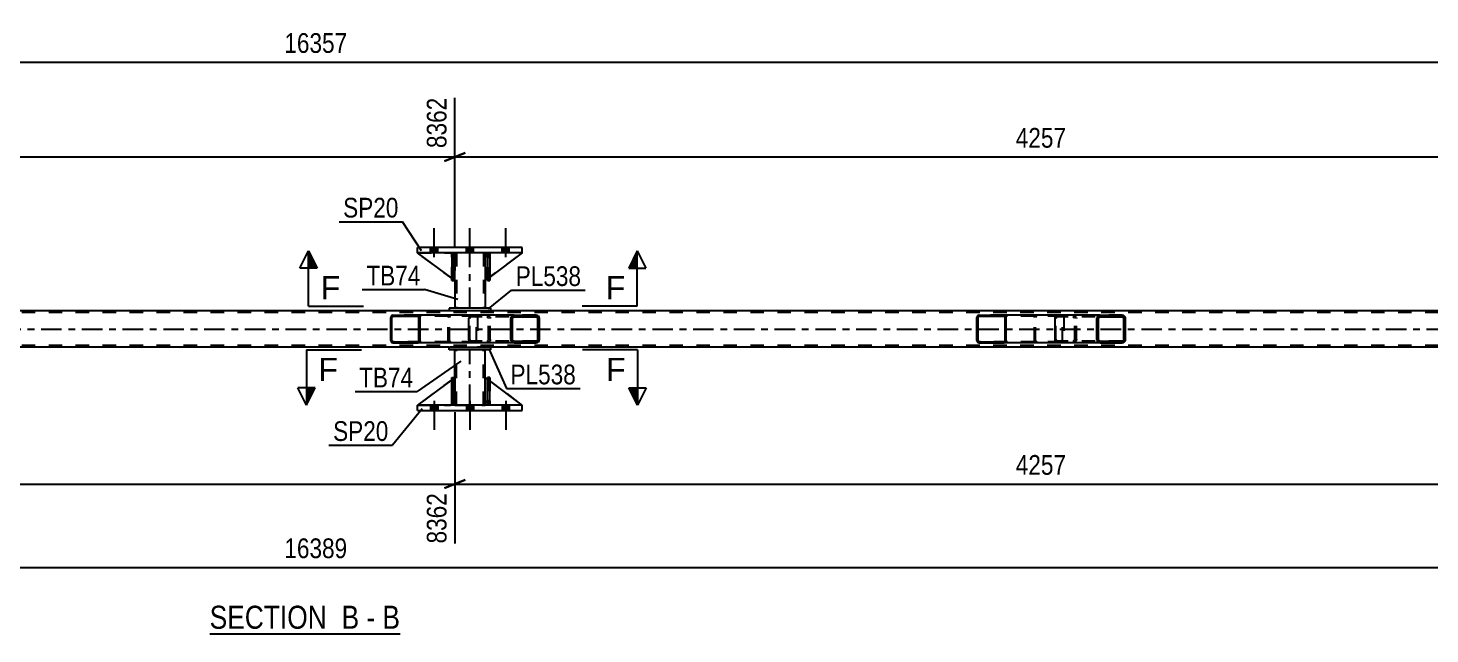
# Model space of a CAD drawing. Header units: millimetres. Extents: x -91 to 750, y -418 to 176.
# Drawn here: x 286.8 to 490.4, y -264.5 to -176.5 of the extents above; entities that cross this region are included whole.
import ezdxf

# ---------------------------------------------------------------- set-up
doc = ezdxf.new("R2010")
doc.units = ezdxf.units.MM
doc.linetypes.add('DXK_LINE_DOT2', pattern=[3.9198, 1.9599, -1.9599])
doc.linetypes.add('DXK_LINE_DOT3', pattern=[5.9187, 2.979, -0.9799, 0.9799, -0.9799])
doc.styles.add('Arial', font='ARIAL.TTF', dxfattribs={"height": 0.2})
doc.styles.add('Arial Narrow', font='ARIALN.TTF', dxfattribs={"height": 0.2})

# ---------------------------------------------------------------- blocks, each defined once
blk = doc.blocks.new('Unknown-814185736-12 - 5375')
at = {"color": 6, "linetype": 'Continuous'}
blk.add_line((313.19, -264.46), (340.84, -264.46), dxfattribs=at)
at = {"color": 0, "linetype": 'Continuous'}
for points in [[(331.3, -263.71), (331.3, -260.21), (313.19, -260.21), (313.19, -263.71)], [(334.91, -263.71), (334.91, -260.21), (332.35, -260.21), (332.35, -263.71)], [(337.23, -263.71), (337.23, -260.21), (335.96, -260.21), (335.96, -263.71)], [(340.84, -263.71), (340.84, -260.21), (338.28, -260.21), (338.28, -263.71)]]:
    blk.add_wipeout(points, dxfattribs=at)
at = {"color": 7, "linetype": 'Continuous', "style": 'Arial Narrow'}
for s, p in [('SECTION ', (313.19, -263.71)), ('B', (332.35, -263.71)), ('B', (338.28, -263.71)), ('-', (335.96, -263.71))]:
    blk.add_text(s, height=3.34, dxfattribs=at).set_placement(p)
blk = doc.blocks.new('Part-814185736-5410 - 5375')
at = {"color": 7, "linetype": 'DXK_LINE_DOT2'}
for p, q in [((348.79, -227.25), (343.39, -231.25)), ((348.79, -230.65), (348.79, -227.25)), ((348.79, -227.25), (348.79, -230.65)), ((343.39, -231.25), (348.19, -231.25)), ((348.19, -231.25), (348.79, -230.65)), ((348.79, -230.65), (348.19, -231.25)), ((348.79, -230.65), (348.79, -230.65))]:
    blk.add_line(p, q, dxfattribs=at)
blk = doc.blocks.new('Part-814185736-5475 - 5375')
at = {"color": 7, "linetype": 'DXK_LINE_DOT2'}
for p, q in [((348.34, -227.25), (348.66, -227.25)), ((348.34, -230.65), (348.34, -227.25)), ((348.34, -227.25), (348.34, -231.25)), ((348.66, -227.25), (348.66, -230.77)), ((348.66, -231.25), (348.66, -227.34)), ((348.66, -230.65), (348.34, -230.65)), ((348.34, -231.25), (348.34, -230.65)), ((348.66, -231.25), (348.34, -231.25)), ((348.66, -230.77), (348.66, -231.25)), ((348.66, -231.25), (348.66, -231.25))]:
    blk.add_line(p, q, dxfattribs=at)
blk = doc.blocks.new('Part-814185736-5412 - 5375')
at = {"linetype": 'Continuous'}
h = blk.add_hatch(dxfattribs=at)
h.set_pattern_fill('', scale=0.7, style=0, pattern_type=0)
h.set_pattern_definition([(45, (446.1944, -218.4998), (-1.57154, 1.57154), [])])
h.paths.add_polyline_path([(446.23, -218.68), (446.19, -218.5), (446.09, -218.34), (445.92, -218.24), (445.73, -218.2), (442.55, -218.2), (442.35, -218.24), (442.19, -218.34), (442.08, -218.5), (442.04, -218.68), (442.04, -221.72), (442.08, -221.91), (442.19, -222.06), (442.35, -222.17), (442.55, -222.2), (445.73, -222.2), (445.92, -222.17), (446.09, -222.06), (446.19, -221.91), (446.23, -221.72)])
h.paths.add_polyline_path([(445.96, -221.82), (445.91, -221.89), (445.83, -221.95), (445.73, -221.96), (442.55, -221.96), (442.45, -221.95), (442.37, -221.89), (442.31, -221.82), (442.29, -221.72), (442.29, -218.68), (442.31, -218.59), (442.37, -218.51), (442.45, -218.46), (442.55, -218.44), (445.73, -218.44), (445.83, -218.46), (445.91, -218.51), (445.96, -218.59), (445.98, -218.68), (445.98, -221.72)])
at = {"color": 2, "linetype": 'Continuous'}
for p, q in [((435.97, -218.68), (436, -218.5)), ((435.97, -221.72), (435.97, -218.68)), ((436, -218.5), (436.05, -218.34)), ((436.05, -218.34), (436.14, -218.24)), ((436.14, -218.24), (436.25, -218.2)), ((442.55, -218.2), (436.25, -218.2)), ((442.08, -218.5), (442.04, -218.68)), ((442.04, -221.72), (442.04, -218.68)), ((442.29, -218.68), (442.31, -218.59)), ((442.29, -221.72), (442.29, -218.68)), ((442.31, -218.59), (442.37, -218.51)), ((442.55, -218.2), (442.35, -218.24)), ((442.37, -218.51), (442.45, -218.46)), ((442.45, -218.46), (442.55, -218.44)), ((442.55, -218.2), (445.73, -218.2)), ((442.55, -218.44), (445.73, -218.44)), ((445.92, -218.24), (445.73, -218.2)), ((445.73, -218.44), (445.83, -218.46)), ((445.83, -218.46), (445.91, -218.51)), ((445.91, -218.51), (445.96, -218.59)), ((445.96, -218.59), (445.98, -218.68)), ((445.98, -221.72), (445.98, -218.68)), ((446.23, -218.68), (446.19, -218.5)), ((446.23, -221.72), (446.23, -218.68)), ((436, -221.91), (435.97, -221.72)), ((436.05, -222.06), (436, -221.91)), ((442.04, -221.72), (442.08, -221.91)), ((442.31, -221.82), (442.29, -221.72)), ((442.37, -221.89), (442.31, -221.82)), ((442.45, -221.95), (442.37, -221.89)), ((445.91, -221.89), (445.83, -221.95)), ((445.96, -221.82), (445.91, -221.89)), ((445.98, -221.72), (445.96, -221.82)), ((446.19, -221.91), (446.23, -221.72)), ((436.14, -222.17), (436.05, -222.06)), ((436.25, -222.2), (436.14, -222.17)), ((442.55, -222.2), (436.25, -222.2)), ((442.35, -222.17), (442.55, -222.2)), ((442.55, -221.96), (442.45, -221.95)), ((442.55, -221.96), (445.73, -221.96)), ((442.55, -222.2), (445.73, -222.2)), ((445.83, -221.95), (445.73, -221.96)), ((445.73, -222.2), (445.92, -222.17))]:
    blk.add_line(p, q, dxfattribs=at)
at = {"color": 7, "linetype": 'DXK_LINE_DOT2'}
for p, q in [((436.12, -218.59), (436.11, -218.68)), ((436.11, -221.72), (436.11, -218.68)), ((436.15, -218.51), (436.12, -218.59)), ((436.19, -218.46), (436.15, -218.51)), ((436.25, -218.44), (436.19, -218.46)), ((445.73, -218.44), (436.25, -218.44)), ((437.24, -218.44), (437.24, -218.2)), ((438.58, -218.2), (438.77, -218.24)), ((438.68, -218.46), (438.58, -218.44)), ((438.76, -218.51), (438.68, -218.46)), ((438.81, -218.59), (438.76, -218.51)), ((438.83, -218.68), (438.81, -218.59)), ((438.83, -221.72), (438.83, -218.68)), ((439.04, -218.5), (439.08, -218.68)), ((439.08, -221.72), (439.08, -218.68)), ((445.73, -218.2), (442.55, -218.2)), ((436.11, -221.72), (436.12, -221.82)), ((436.12, -221.82), (436.15, -221.89)), ((436.15, -221.89), (436.19, -221.95)), ((438.68, -221.95), (438.76, -221.89)), ((438.76, -221.89), (438.81, -221.82)), ((438.81, -221.82), (438.83, -221.72)), ((439.08, -221.72), (439.04, -221.91)), ((436.19, -221.95), (436.25, -221.96)), ((445.73, -221.96), (436.25, -221.96)), ((437.24, -222.2), (437.24, -221.96)), ((438.58, -221.96), (438.68, -221.95)), ((438.77, -222.17), (438.58, -222.2)), ((445.73, -222.2), (442.55, -222.2))]:
    blk.add_line(p, q, dxfattribs=at)
for centre, start, end in [((438.59, -218.7), 23.8494, 68.8059), ((438.59, -221.71), 291.1941, 336.1506)]:
    blk.add_arc(centre, 0.492, start, end, dxfattribs=at)
at = {"color": 2, "linetype": 'Continuous'}
for centre, start, end in [((442.53, -218.7), 111.1941, 156.1506), ((445.74, -218.7), 23.8494, 68.8059), ((442.53, -221.71), 203.8494, 248.8059), ((445.74, -221.71), 291.1941, 336.1506)]:
    blk.add_arc(centre, 0.492, start, end, dxfattribs=at)
blk = doc.blocks.new('Part-814185736-5413 - 5375')
at = {"linetype": 'Continuous'}
h = blk.add_hatch(dxfattribs=at)
h.set_pattern_fill('', scale=0.7, style=0, pattern_type=0)
h.set_pattern_definition([(45, (428.8624, -218.401), (-1.57154, 1.57154), [])])
h.paths.add_polyline_path([(428.89, -218.52), (428.86, -218.4), (428.79, -218.3), (428.68, -218.23), (428.55, -218.2), (424.97, -218.2), (424.84, -218.23), (424.73, -218.3), (424.66, -218.4), (424.63, -218.52), (424.63, -221.88), (424.66, -222.01), (424.73, -222.11), (424.84, -222.18), (424.97, -222.2), (428.55, -222.2), (428.68, -222.18), (428.79, -222.11), (428.86, -222.01), (428.89, -221.88)])
h.paths.add_polyline_path([(428.71, -221.94), (428.67, -222), (428.61, -222.03), (428.55, -222.04), (424.97, -222.04), (424.91, -222.03), (424.85, -222), (424.81, -221.94), (424.8, -221.88), (424.8, -218.52), (424.81, -218.46), (424.85, -218.41), (424.91, -218.38), (424.97, -218.36), (428.55, -218.36), (428.61, -218.38), (428.67, -218.41), (428.71, -218.46), (428.72, -218.52), (428.72, -221.88)])
at = {"color": 2, "linetype": 'Continuous'}
for p, q in [((424.66, -218.4), (424.63, -218.52)), ((424.63, -221.88), (424.63, -218.52)), ((424.8, -218.52), (424.81, -218.46)), ((424.8, -221.88), (424.8, -218.52)), ((424.81, -218.46), (424.85, -218.41)), ((424.97, -218.2), (424.84, -218.23)), ((424.85, -218.41), (424.91, -218.38)), ((424.91, -218.38), (424.97, -218.36)), ((424.97, -218.2), (428.55, -218.2)), ((424.97, -218.36), (428.55, -218.36)), ((436.25, -218.2), (428.55, -218.2)), ((428.68, -218.23), (428.55, -218.2)), ((428.55, -218.36), (428.61, -218.38)), ((428.61, -218.38), (428.67, -218.41)), ((428.67, -218.41), (428.71, -218.46)), ((428.71, -218.46), (428.72, -218.52)), ((428.72, -221.88), (428.72, -218.52)), ((428.89, -218.52), (428.86, -218.4)), ((428.89, -221.88), (428.89, -218.52)), ((424.63, -221.88), (424.66, -222.01)), ((424.81, -221.94), (424.8, -221.88)), ((428.72, -221.88), (428.71, -221.94)), ((428.86, -222.01), (428.89, -221.88)), ((424.85, -222), (424.81, -221.94)), ((424.84, -222.18), (424.97, -222.2)), ((424.91, -222.03), (424.85, -222)), ((424.97, -222.04), (424.91, -222.03)), ((424.97, -222.04), (428.55, -222.04)), ((424.97, -222.2), (428.55, -222.2)), ((428.61, -222.03), (428.55, -222.04)), ((428.55, -222.2), (428.68, -222.18)), ((436.25, -222.2), (428.55, -222.2)), ((428.67, -222), (428.61, -222.03)), ((428.71, -221.94), (428.67, -222))]:
    blk.add_line(p, q, dxfattribs=at)
at = {"color": 7, "linetype": 'DXK_LINE_DOT2'}
for p, q in [((428.55, -218.2), (424.97, -218.2)), ((436.9, -218.36), (424.97, -218.36)), ((432.98, -218.52), (433.01, -218.4)), ((432.98, -221.88), (432.98, -218.52)), ((433.16, -218.46), (433.15, -218.52)), ((433.15, -221.88), (433.15, -218.52)), ((433.2, -218.41), (433.16, -218.46)), ((433.19, -218.23), (433.32, -218.2)), ((433.2, -218.41), (433.22, -218.4)), ((433.22, -218.4), (433.26, -218.38)), ((433.26, -218.38), (433.32, -218.36)), ((436.9, -218.2), (436.25, -218.2)), ((436.9, -218.2), (437.03, -218.23)), ((436.96, -218.38), (436.9, -218.36)), ((437.02, -218.41), (436.96, -218.38)), ((437.05, -218.46), (437.02, -218.41)), ((437.07, -218.52), (437.05, -218.46)), ((437.07, -221.88), (437.07, -218.52)), ((437.21, -218.4), (437.24, -218.52)), ((437.24, -218.52), (437.24, -221.88)), ((433.01, -222.01), (432.98, -221.88)), ((433.15, -221.88), (433.16, -221.94)), ((437.05, -221.94), (437.07, -221.88)), ((437.24, -221.88), (437.21, -222.01)), ((436.9, -222.04), (424.97, -222.04)), ((428.55, -222.2), (424.97, -222.2)), ((433.16, -221.94), (433.2, -222)), ((433.32, -222.2), (433.19, -222.18)), ((433.2, -222), (433.22, -222.01)), ((433.22, -222.01), (433.26, -222.03)), ((433.26, -222.03), (433.32, -222.04)), ((436.9, -222.2), (436.25, -222.2)), ((436.9, -222.04), (436.96, -222.03)), ((437.03, -222.18), (436.9, -222.2)), ((436.96, -222.03), (437.02, -222)), ((437.02, -222), (437.05, -221.94))]:
    blk.add_line(p, q, dxfattribs=at)
at = {"color": 2, "linetype": 'Continuous'}
for centre, start, end in [((424.96, -218.54), 110.7583, 155.68), ((428.56, -218.54), 24.32, 69.2417), ((424.96, -221.87), 204.32, 249.2417), ((428.56, -221.87), 290.7583, 335.68)]:
    blk.add_arc(centre, 0.331, start, end, dxfattribs=at)
at = {"color": 7, "linetype": 'DXK_LINE_DOT2'}
for centre, start, end in [((433.31, -218.54), 110.7583, 155.68), ((436.91, -218.54), 24.32, 69.2417), ((433.31, -221.87), 204.32, 249.2417), ((436.91, -221.87), 290.7583, 335.68)]:
    blk.add_arc(centre, 0.331, start, end, dxfattribs=at)
blk = doc.blocks.new('Part-814185736-5414 - 5375')
at = {"linetype": 'Continuous'}
h = blk.add_hatch(dxfattribs=at)
h.set_pattern_fill('', scale=0.7, style=0, pattern_type=0)
h.set_pattern_definition([(45, (361.0602, -218.4998), (-1.57154, 1.57154), [])])
h.paths.add_polyline_path([(361.1, -218.68), (361.06, -218.5), (360.95, -218.34), (360.79, -218.24), (360.6, -218.2), (357.41, -218.2), (357.22, -218.24), (357.06, -218.34), (356.95, -218.5), (356.91, -218.68), (356.91, -221.72), (356.95, -221.91), (357.06, -222.06), (357.22, -222.17), (357.41, -222.2), (360.6, -222.2), (360.79, -222.17), (360.95, -222.06), (361.06, -221.91), (361.1, -221.72)])
h.paths.add_polyline_path([(360.83, -221.82), (360.77, -221.89), (360.69, -221.95), (360.6, -221.96), (357.41, -221.96), (357.32, -221.95), (357.23, -221.89), (357.18, -221.82), (357.16, -221.72), (357.16, -218.68), (357.18, -218.59), (357.23, -218.51), (357.32, -218.46), (357.41, -218.44), (360.6, -218.44), (360.69, -218.46), (360.77, -218.51), (360.83, -218.59), (360.85, -218.68), (360.85, -221.72)])
at = {"color": 2, "linetype": 'Continuous'}
for p, q in [((350.84, -218.68), (350.86, -218.5)), ((350.84, -221.72), (350.84, -218.68)), ((350.86, -218.5), (350.92, -218.34)), ((350.92, -218.34), (351.01, -218.24)), ((351.01, -218.24), (351.11, -218.2)), ((357.41, -218.2), (351.11, -218.2)), ((356.95, -218.5), (356.91, -218.68)), ((356.91, -221.72), (356.91, -218.68)), ((357.16, -218.68), (357.18, -218.59)), ((357.16, -221.72), (357.16, -218.68)), ((357.18, -218.59), (357.23, -218.51)), ((357.41, -218.2), (357.22, -218.24)), ((357.23, -218.51), (357.32, -218.46)), ((357.32, -218.46), (357.41, -218.44)), ((357.41, -218.2), (360.6, -218.2)), ((357.41, -218.44), (360.6, -218.44)), ((360.79, -218.24), (360.6, -218.2)), ((360.6, -218.44), (360.69, -218.46)), ((360.69, -218.46), (360.77, -218.51)), ((360.77, -218.51), (360.83, -218.59)), ((360.83, -218.59), (360.85, -218.68)), ((360.85, -221.72), (360.85, -218.68)), ((361.1, -218.68), (361.06, -218.5)), ((361.1, -221.72), (361.1, -218.68)), ((350.86, -221.91), (350.84, -221.72)), ((350.92, -222.06), (350.86, -221.91)), ((356.91, -221.72), (356.95, -221.91)), ((357.18, -221.82), (357.16, -221.72)), ((357.23, -221.89), (357.18, -221.82)), ((357.32, -221.95), (357.23, -221.89)), ((360.77, -221.89), (360.69, -221.95)), ((360.83, -221.82), (360.77, -221.89)), ((360.85, -221.72), (360.83, -221.82)), ((361.06, -221.91), (361.1, -221.72)), ((351.01, -222.17), (350.92, -222.06)), ((351.11, -222.2), (351.01, -222.17)), ((357.41, -222.2), (351.11, -222.2)), ((357.22, -222.17), (357.41, -222.2)), ((357.41, -221.96), (357.32, -221.95)), ((357.41, -221.96), (360.6, -221.96)), ((357.41, -222.2), (360.6, -222.2)), ((360.69, -221.95), (360.6, -221.96)), ((360.6, -222.2), (360.79, -222.17))]:
    blk.add_line(p, q, dxfattribs=at)
at = {"color": 7, "linetype": 'DXK_LINE_DOT2'}
for p, q in [((350.99, -218.59), (350.98, -218.68)), ((350.98, -221.72), (350.98, -218.68)), ((351.02, -218.51), (350.99, -218.59)), ((351.06, -218.46), (351.02, -218.51)), ((351.11, -218.44), (351.06, -218.46)), ((360.6, -218.44), (351.11, -218.44)), ((352.1, -218.44), (352.1, -218.2)), ((353.45, -218.2), (353.64, -218.24)), ((353.54, -218.46), (353.45, -218.44)), ((353.62, -218.51), (353.54, -218.46)), ((353.68, -218.59), (353.62, -218.51)), ((353.7, -218.68), (353.68, -218.59)), ((353.7, -221.72), (353.7, -218.68)), ((353.91, -218.5), (353.95, -218.68)), ((353.95, -221.72), (353.95, -218.68)), ((360.6, -218.2), (357.41, -218.2)), ((350.98, -221.72), (350.99, -221.82)), ((350.99, -221.82), (351.02, -221.89)), ((351.02, -221.89), (351.06, -221.95)), ((353.54, -221.95), (353.62, -221.89)), ((353.62, -221.89), (353.68, -221.82)), ((353.68, -221.82), (353.7, -221.72)), ((353.95, -221.72), (353.91, -221.91)), ((351.06, -221.95), (351.11, -221.96)), ((360.6, -221.96), (351.11, -221.96)), ((352.1, -222.2), (352.1, -221.96)), ((353.45, -221.96), (353.54, -221.95)), ((353.64, -222.17), (353.45, -222.2)), ((360.6, -222.2), (357.41, -222.2))]:
    blk.add_line(p, q, dxfattribs=at)
for centre, start, end in [((353.46, -218.7), 23.8494, 68.8059), ((353.46, -221.71), 291.1941, 336.1506)]:
    blk.add_arc(centre, 0.492, start, end, dxfattribs=at)
at = {"color": 2, "linetype": 'Continuous'}
for centre, start, end in [((357.4, -218.7), 111.1941, 156.1506), ((360.61, -218.7), 23.8494, 68.8059), ((357.4, -221.71), 203.8494, 248.8059), ((360.61, -221.71), 291.1941, 336.1506)]:
    blk.add_arc(centre, 0.492, start, end, dxfattribs=at)
blk = doc.blocks.new('Part-814185736-5417 - 5375')
at = {"color": 2, "linetype": 'Continuous'}
for p, q in [((348.34, -227.58), (343.39, -231.24)), ((348.79, -227.25), (348.66, -227.34)), ((348.79, -230.65), (348.79, -227.25)), ((348.34, -231.09), (348.19, -231.24)), ((348.79, -230.65), (348.66, -230.77)), ((348.79, -230.65), (348.79, -230.65))]:
    blk.add_line(p, q, dxfattribs=at)
at = {"color": 7, "linetype": 'DXK_LINE_DOT2'}
for p, q in [((348.66, -227.34), (348.34, -227.58)), ((348.79, -230.65), (348.79, -227.25)), ((343.39, -231.25), (343.39, -231.24)), ((343.39, -231.24), (343.39, -231.25)), ((348.19, -231.25), (343.39, -231.25)), ((348.79, -230.65), (348.19, -231.25)), ((348.19, -231.25), (348.19, -231.24)), ((348.66, -230.77), (348.34, -231.09))]:
    blk.add_line(p, q, dxfattribs=at)
blk = doc.blocks.new('Part-814185736-5418 - 5375')
at = {"color": 7, "linetype": 'DXK_LINE_DOT2'}
for p, q in [((353.19, -230.65), (353.19, -227.25)), ((353.19, -227.25), (358.59, -231.25)), ((353.79, -231.25), (353.19, -230.65)), ((358.59, -231.25), (353.79, -231.25))]:
    blk.add_line(p, q, dxfattribs=at)
blk = doc.blocks.new('Part-814185736-5419 - 5375')
at = {"color": 2, "linetype": 'Continuous'}
for p, q in [((353.19, -230.65), (353.19, -227.25)), ((353.54, -227.51), (353.19, -227.25)), ((358.58, -231.24), (353.86, -227.74)), ((353.54, -231), (353.19, -230.65))]:
    blk.add_line(p, q, dxfattribs=at)
at = {"color": 7, "linetype": 'DXK_LINE_DOT2'}
for p, q in [((353.86, -227.74), (353.54, -227.51)), ((353.79, -231.25), (353.54, -231)), ((358.59, -231.25), (353.79, -231.25)), ((358.58, -231.24), (358.59, -231.25)), ((358.59, -231.25), (358.58, -231.24))]:
    blk.add_line(p, q, dxfattribs=at)
blk = doc.blocks.new('Part-814185736-5488 - 5375')
at = {"color": 7, "linetype": 'DXK_LINE_DOT2'}
for p, q in [((348.34, -209.76), (348.34, -209.16)), ((348.34, -209.16), (348.34, -209.16)), ((348.34, -209.16), (348.34, -213.16)), ((348.66, -209.16), (348.34, -209.16)), ((348.66, -209.76), (348.66, -209.16)), ((348.66, -213.16), (348.66, -209.16)), ((348.34, -213.16), (348.34, -209.76)), ((348.34, -209.76), (348.66, -209.76)), ((348.66, -209.76), (348.66, -213.16)), ((348.34, -213.16), (348.66, -213.16))]:
    blk.add_line(p, q, dxfattribs=at)
blk = doc.blocks.new('Part-814185736-5424 - 5375')
at = {"color": 2, "linetype": 'Continuous'}
for p, q in [((343.39, -232.04), (343.39, -231.24)), ((358.59, -231.24), (343.39, -231.24)), ((343.39, -232.04), (358.59, -232.04)), ((358.59, -232.04), (358.59, -231.24))]:
    blk.add_line(p, q, dxfattribs=at)
at = {"color": 7, "linetype": 'DXK_LINE_DOT2'}
for p, q in [((343.39, -232.04), (343.39, -231.24)), ((358.59, -232.04), (358.59, -231.24))]:
    blk.add_line(p, q, dxfattribs=at)
blk = doc.blocks.new('Part-814185736-5429 - 5375')
at = {"color": 2, "linetype": 'Continuous'}
for p, q in [((343.39, -209.16), (343.39, -208.36)), ((358.59, -208.36), (343.39, -208.36)), ((358.59, -209.16), (343.39, -209.16)), ((358.59, -209.16), (358.59, -208.36))]:
    blk.add_line(p, q, dxfattribs=at)
at = {"color": 7, "linetype": 'DXK_LINE_DOT2'}
for p, q in [((343.39, -209.16), (343.39, -208.36)), ((358.59, -209.16), (358.59, -208.36))]:
    blk.add_line(p, q, dxfattribs=at)
blk = doc.blocks.new('Part-814185736-5436 - 5375')
at = {"color": 2, "linetype": 'Continuous'}
for p, q in [((348.66, -209.16), (348.34, -209.16)), ((348.34, -209.16), (348.34, -213.16)), ((348.66, -209.16), (348.66, -209.16)), ((348.66, -209.16), (348.66, -213.16)), ((348.66, -213.16), (348.34, -213.16))]:
    blk.add_line(p, q, dxfattribs=at)
at = {"color": 7, "linetype": 'DXK_LINE_DOT2'}
for p, q in [((348.34, -209.76), (348.34, -209.16)), ((348.66, -209.76), (348.66, -209.16)), ((348.66, -209.16), (348.66, -209.16)), ((348.66, -209.76), (348.34, -209.76)), ((348.34, -209.76), (348.34, -213.16)), ((348.66, -213.16), (348.66, -209.76))]:
    blk.add_line(p, q, dxfattribs=at)
blk = doc.blocks.new('Part-814185736-5441 - 5375')
at = {"color": 2, "linetype": 'Continuous'}
for p, q in [((348.79, -227.25), (348.79, -223.24)), ((353.19, -227.25), (353.19, -223.24)), ((348.79, -231.24), (348.79, -230.65)), ((353.19, -231.24), (353.19, -230.65))]:
    blk.add_line(p, q, dxfattribs=at)
at = {"color": 7, "linetype": 'DXK_LINE_DOT2'}
for p, q in [((353.19, -223.24), (348.79, -223.24)), ((349.03, -231.24), (349.03, -223.24)), ((352.95, -231.24), (352.95, -223.24)), ((348.79, -230.65), (348.79, -227.25)), ((353.19, -230.65), (353.19, -227.25)), ((348.79, -231.24), (353.19, -231.24))]:
    blk.add_line(p, q, dxfattribs=at)
at = {"color": 7, "linetype": 'DXK_LINE_DOT3'}
blk.add_line((350.99, -231.24), (350.99, -223.24), dxfattribs=at)
blk = doc.blocks.new('Part-814185736-5446 - 5375')
at = {"color": 2, "linetype": 'Continuous'}
for p, q in [((347.99, -222.84), (353.99, -222.84)), ((347.99, -223.24), (347.99, -222.84)), ((353.99, -223.24), (347.99, -223.24)), ((353.99, -222.84), (353.99, -223.24))]:
    blk.add_line(p, q, dxfattribs=at)
blk = doc.blocks.new('Part-814185736-5451 - 5375')
at = {"color": 2, "linetype": 'Continuous'}
for p, q in [((353.99, -217.16), (347.99, -217.16)), ((347.99, -217.16), (347.99, -217.56)), ((353.99, -217.56), (347.99, -217.56)), ((353.99, -217.16), (353.99, -217.56))]:
    blk.add_line(p, q, dxfattribs=at)
blk = doc.blocks.new('Part-814185736-5520 - 5375')
at = {"color": 2, "linetype": 'Continuous'}
for p, q in [((348.34, -212.83), (343.39, -209.16)), ((348.34, -209.32), (348.19, -209.16)), ((348.79, -209.76), (348.66, -209.64)), ((348.79, -209.76), (348.79, -209.76)), ((348.79, -213.16), (348.79, -209.76)), ((348.66, -213.07), (348.79, -213.16)), ((348.79, -213.16), (348.79, -213.16))]:
    blk.add_line(p, q, dxfattribs=at)
at = {"color": 7, "linetype": 'DXK_LINE_DOT2'}
for p, q in [((348.19, -209.16), (343.39, -209.16)), ((348.19, -209.16), (348.79, -209.76)), ((348.66, -209.64), (348.34, -209.32)), ((348.79, -209.76), (348.79, -213.16)), ((348.66, -213.07), (348.34, -212.83))]:
    blk.add_line(p, q, dxfattribs=at)
blk = doc.blocks.new('Part-814185736-5456 - 5375')
at = {"color": 2, "linetype": 'Continuous'}
for p, q in [((348.79, -209.16), (348.79, -209.76)), ((353.19, -209.16), (353.19, -209.76)), ((348.79, -213.16), (348.79, -217.16)), ((353.19, -213.16), (353.19, -217.16))]:
    blk.add_line(p, q, dxfattribs=at)
at = {"color": 7, "linetype": 'DXK_LINE_DOT2'}
for p, q in [((353.19, -209.16), (348.79, -209.16)), ((349.03, -209.16), (349.03, -217.16)), ((352.95, -209.16), (352.95, -217.16)), ((348.79, -209.76), (348.79, -213.16)), ((353.19, -209.76), (353.19, -213.16)), ((353.19, -217.16), (348.79, -217.16))]:
    blk.add_line(p, q, dxfattribs=at)
at = {"color": 7, "linetype": 'DXK_LINE_DOT3'}
blk.add_line((350.99, -217.16), (350.99, -209.16), dxfattribs=at)
blk = doc.blocks.new('Part-814185736-5521 - 5375')
at = {"color": 7, "linetype": 'DXK_LINE_DOT2'}
for p, q in [((353.79, -209.16), (353.19, -209.76)), ((353.19, -213.16), (358.59, -209.16)), ((358.59, -209.16), (353.79, -209.16)), ((353.19, -209.76), (353.19, -213.16))]:
    blk.add_line(p, q, dxfattribs=at)
blk = doc.blocks.new('Part-814185736-5485 - 5375')
at = {"color": 2, "linetype": 'Continuous'}
for p, q in [((348.34, -231.24), (348.34, -227.25)), ((348.34, -227.25), (348.66, -227.25)), ((348.66, -231.24), (348.66, -227.25)), ((348.34, -231.25), (348.34, -231.24)), ((348.34, -231.25), (348.34, -231.25)), ((348.66, -231.25), (348.34, -231.25)), ((348.66, -231.25), (348.66, -231.24))]:
    blk.add_line(p, q, dxfattribs=at)
at = {"color": 7, "linetype": 'DXK_LINE_DOT2'}
for p, q in [((348.34, -227.25), (348.34, -230.65)), ((348.66, -230.65), (348.66, -227.25)), ((348.34, -230.65), (348.34, -231.25)), ((348.34, -230.65), (348.66, -230.65)), ((348.34, -231.24), (348.34, -231.24)), ((348.66, -231.25), (348.66, -230.65)), ((348.66, -231.24), (348.66, -231.24)), ((348.66, -231.25), (348.66, -231.25))]:
    blk.add_line(p, q, dxfattribs=at)
blk = doc.blocks.new('Part-814185736-5518 - 5375')
at = {"color": 2, "linetype": 'Continuous'}
for p, q in [((353.86, -209.16), (353.54, -209.16)), ((353.54, -209.16), (353.54, -213.16)), ((353.86, -209.16), (353.86, -209.16)), ((353.86, -209.16), (353.86, -213.16)), ((353.86, -213.16), (353.54, -213.16))]:
    blk.add_line(p, q, dxfattribs=at)
at = {"color": 7, "linetype": 'DXK_LINE_DOT2'}
for p, q in [((353.54, -209.76), (353.54, -209.16)), ((353.86, -209.76), (353.86, -209.16)), ((353.86, -209.16), (353.86, -209.16)), ((353.86, -209.76), (353.54, -209.76)), ((353.54, -209.76), (353.54, -213.16)), ((353.86, -213.16), (353.86, -209.76))]:
    blk.add_line(p, q, dxfattribs=at)
blk = doc.blocks.new('Part-814185736-5519 - 5375')
at = {"color": 7, "linetype": 'DXK_LINE_DOT2'}
for p, q in [((348.79, -213.16), (343.39, -209.16)), ((343.39, -209.16), (348.19, -209.16)), ((348.19, -209.16), (348.79, -209.76)), ((348.79, -209.76), (348.19, -209.16)), ((348.79, -209.76), (348.79, -213.16)), ((348.79, -209.76), (348.79, -209.76)), ((348.79, -209.76), (348.79, -213.16))]:
    blk.add_line(p, q, dxfattribs=at)
blk = doc.blocks.new('Part-814185736-5551 - 5375')
at = {"color": 7, "linetype": 'DXK_LINE_DOT2'}
for p, q in [((617.11, -217.8), (40.12, -217.8)), ((353.99, -217.56), (347.99, -217.56)), ((617.11, -222.6), (40.12, -222.6)), ((353.99, -222.84), (347.99, -222.84))]:
    blk.add_line(p, q, dxfattribs=at)
at = {"color": 2, "linetype": 'Continuous'}
for p, q in [((347.99, -217.56), (183.72, -217.56)), ((518.26, -217.56), (353.99, -217.56)), ((347.99, -222.84), (183.72, -222.84)), ((518.26, -222.84), (353.99, -222.84))]:
    blk.add_line(p, q, dxfattribs=at)
at = {"color": 7, "linetype": 'DXK_LINE_DOT3'}
blk.add_line((40.12, -220.2), (617.11, -220.2), dxfattribs=at)
blk = doc.blocks.new('Part-814185736-5597 - 5375')
at = {"color": 2, "linetype": 'Continuous'}
for p, q in [((353.54, -209.41), (353.19, -209.76)), ((358.59, -209.16), (353.86, -212.66)), ((353.19, -209.76), (353.19, -213.16)), ((353.54, -212.9), (353.19, -213.16))]:
    blk.add_line(p, q, dxfattribs=at)
at = {"color": 7, "linetype": 'DXK_LINE_DOT2'}
for p, q in [((353.79, -209.16), (353.54, -209.41)), ((358.59, -209.16), (353.79, -209.16)), ((353.86, -212.66), (353.54, -212.9))]:
    blk.add_line(p, q, dxfattribs=at)
blk = doc.blocks.new('Part-814185736-5599 - 5375')
at = {"color": 7, "linetype": 'DXK_LINE_DOT2'}
for p, q in [((353.86, -227.25), (353.54, -227.25)), ((353.54, -230.65), (353.54, -227.25)), ((353.54, -227.25), (353.54, -231.25)), ((353.86, -227.25), (353.86, -230.65)), ((353.86, -231.25), (353.86, -227.25)), ((353.86, -230.65), (353.54, -230.65)), ((353.54, -231.25), (353.54, -230.65)), ((353.86, -231.25), (353.54, -231.25)), ((353.86, -230.65), (353.86, -231.25)), ((353.86, -231.25), (353.86, -231.25))]:
    blk.add_line(p, q, dxfattribs=at)
blk = doc.blocks.new('Part-814185736-5601 - 5375')
at = {"color": 2, "linetype": 'Continuous'}
for p, q in [((353.54, -231.24), (353.54, -227.25)), ((353.54, -227.25), (353.86, -227.25)), ((353.86, -231.24), (353.86, -227.25)), ((353.54, -231.25), (353.54, -231.24)), ((353.54, -231.25), (353.54, -231.25)), ((353.86, -231.25), (353.54, -231.25)), ((353.86, -231.25), (353.86, -231.24))]:
    blk.add_line(p, q, dxfattribs=at)
at = {"color": 7, "linetype": 'DXK_LINE_DOT2'}
for p, q in [((353.54, -227.25), (353.54, -230.65)), ((353.86, -230.65), (353.86, -227.25)), ((353.54, -230.65), (353.54, -231.25)), ((353.54, -230.65), (353.86, -230.65)), ((353.54, -231.24), (353.54, -231.24)), ((353.86, -231.25), (353.86, -230.65)), ((353.86, -231.24), (353.86, -231.24)), ((353.86, -231.25), (353.86, -231.25))]:
    blk.add_line(p, q, dxfattribs=at)
blk = doc.blocks.new('Bolt-814185736-5659 - 5375')
at = {"linetype": 'Continuous'}
for points in [[(345.27, -209.16), (346.31, -209.16), (346.31, -208.36), (345.27, -208.36)], [(345.27, -209.16), (346.31, -209.16), (346.31, -208.36), (345.27, -208.36)], [(345.27, -209.16), (346.31, -209.16), (346.31, -208.36), (345.27, -208.36)], [(350.47, -209.16), (351.51, -209.16), (351.51, -208.36), (350.47, -208.36)], [(350.47, -209.16), (351.51, -209.16), (351.51, -208.36), (350.47, -208.36)], [(355.67, -209.16), (356.71, -209.16), (356.71, -208.36), (355.67, -208.36)], [(355.67, -209.16), (356.71, -209.16), (356.71, -208.36), (355.67, -208.36)], [(355.67, -209.16), (356.71, -209.16), (356.71, -208.36), (355.67, -208.36)]]:
    blk.add_hatch(color=1, dxfattribs=at).paths.add_polyline_path(points)
at = {"color": 1, "linetype": 'Continuous'}
for p, q in [((345.79, -209.76), (345.79, -205.56)), ((345.79, -209.76), (345.79, -205.56)), ((345.79, -209.76), (345.79, -205.56)), ((350.99, -209.76), (350.99, -205.56)), ((350.99, -209.76), (350.99, -205.56)), ((356.19, -209.76), (356.19, -205.56)), ((356.19, -209.76), (356.19, -205.56)), ((356.19, -209.76), (356.19, -205.56)), ((345.27, -209.16), (345.27, -208.36)), ((345.27, -209.16), (345.27, -208.36)), ((345.27, -209.16), (345.27, -208.36)), ((346.31, -209.16), (346.31, -208.36)), ((346.31, -209.16), (346.31, -208.36)), ((346.31, -209.16), (346.31, -208.36)), ((350.47, -209.16), (350.47, -208.36)), ((350.47, -209.16), (350.47, -208.36)), ((351.51, -209.16), (351.51, -208.36)), ((351.51, -209.16), (351.51, -208.36)), ((355.67, -209.16), (355.67, -208.36)), ((355.67, -209.16), (355.67, -208.36)), ((355.67, -209.16), (355.67, -208.36)), ((356.71, -209.16), (356.71, -208.36)), ((356.71, -209.16), (356.71, -208.36)), ((356.71, -209.16), (356.71, -208.36))]:
    blk.add_line(p, q, dxfattribs=at)
blk = doc.blocks.new('Part-814185736-5616 - 5375')
at = {"color": 7, "linetype": 'DXK_LINE_DOT2'}
for p, q in [((353.54, -209.76), (353.54, -209.16)), ((353.54, -209.16), (353.54, -209.16)), ((353.54, -209.16), (353.54, -213.16)), ((353.86, -209.16), (353.54, -209.16)), ((353.86, -209.76), (353.86, -209.16)), ((353.86, -213.16), (353.86, -209.16)), ((353.54, -213.16), (353.54, -209.76)), ((353.54, -209.76), (353.86, -209.76)), ((353.86, -209.76), (353.86, -213.16)), ((353.54, -213.16), (353.86, -213.16))]:
    blk.add_line(p, q, dxfattribs=at)
blk = doc.blocks.new('Part-814185736-5641 - 5375')
at = {"linetype": 'Continuous'}
h = blk.add_hatch(dxfattribs=at)
h.set_pattern_fill('', scale=0.7, style=0, pattern_type=0)
h.set_pattern_definition([(45, (343.7282, -218.401), (-1.57154, 1.57154), [])])
h.paths.add_polyline_path([(343.75, -218.52), (343.73, -218.4), (343.65, -218.3), (343.54, -218.23), (343.41, -218.2), (339.84, -218.2), (339.71, -218.23), (339.6, -218.3), (339.52, -218.4), (339.5, -218.52), (339.5, -221.88), (339.52, -222.01), (339.6, -222.11), (339.71, -222.18), (339.84, -222.2), (343.41, -222.2), (343.54, -222.18), (343.65, -222.11), (343.73, -222.01), (343.75, -221.88)])
h.paths.add_polyline_path([(343.57, -221.94), (343.53, -222), (343.48, -222.03), (343.41, -222.04), (339.84, -222.04), (339.77, -222.03), (339.72, -222), (339.68, -221.94), (339.67, -221.88), (339.67, -218.52), (339.68, -218.46), (339.72, -218.41), (339.77, -218.38), (339.84, -218.36), (343.41, -218.36), (343.48, -218.38), (343.53, -218.41), (343.57, -218.46), (343.58, -218.52), (343.58, -221.88)])
at = {"color": 2, "linetype": 'Continuous'}
for p, q in [((339.52, -218.4), (339.5, -218.52)), ((339.5, -221.88), (339.5, -218.52)), ((339.67, -218.52), (339.68, -218.46)), ((339.67, -221.88), (339.67, -218.52)), ((339.68, -218.46), (339.72, -218.41)), ((339.84, -218.2), (339.71, -218.23)), ((339.72, -218.41), (339.77, -218.38)), ((339.77, -218.38), (339.84, -218.36)), ((339.84, -218.2), (343.41, -218.2)), ((339.84, -218.36), (343.41, -218.36)), ((351.11, -218.2), (343.41, -218.2)), ((343.54, -218.23), (343.41, -218.2)), ((343.41, -218.36), (343.48, -218.38)), ((343.48, -218.38), (343.53, -218.41)), ((343.53, -218.41), (343.57, -218.46)), ((343.57, -218.46), (343.58, -218.52)), ((343.58, -221.88), (343.58, -218.52)), ((343.75, -218.52), (343.73, -218.4)), ((343.75, -221.88), (343.75, -218.52)), ((339.5, -221.88), (339.52, -222.01)), ((339.68, -221.94), (339.67, -221.88)), ((343.58, -221.88), (343.57, -221.94)), ((343.73, -222.01), (343.75, -221.88)), ((339.72, -222), (339.68, -221.94)), ((339.71, -222.18), (339.84, -222.2)), ((339.77, -222.03), (339.72, -222)), ((339.84, -222.04), (339.77, -222.03)), ((339.84, -222.04), (343.41, -222.04)), ((339.84, -222.2), (343.41, -222.2)), ((343.48, -222.03), (343.41, -222.04)), ((343.41, -222.2), (343.54, -222.18)), ((351.11, -222.2), (343.41, -222.2)), ((343.53, -222), (343.48, -222.03)), ((343.57, -221.94), (343.53, -222))]:
    blk.add_line(p, q, dxfattribs=at)
at = {"color": 7, "linetype": 'DXK_LINE_DOT2'}
for p, q in [((343.41, -218.2), (339.84, -218.2)), ((351.76, -218.36), (339.84, -218.36)), ((347.85, -218.52), (347.87, -218.4)), ((347.85, -221.88), (347.85, -218.52)), ((348.03, -218.46), (348.02, -218.52)), ((348.02, -221.88), (348.02, -218.52)), ((348.07, -218.41), (348.03, -218.46)), ((348.06, -218.23), (348.19, -218.2)), ((348.07, -218.41), (348.08, -218.4)), ((348.08, -218.4), (348.12, -218.38)), ((348.12, -218.38), (348.19, -218.36)), ((351.76, -218.2), (351.11, -218.2)), ((351.76, -218.2), (351.89, -218.23)), ((351.83, -218.38), (351.76, -218.36)), ((351.88, -218.41), (351.83, -218.38)), ((351.92, -218.46), (351.88, -218.41)), ((351.93, -218.52), (351.92, -218.46)), ((351.93, -221.88), (351.93, -218.52)), ((352.08, -218.4), (352.1, -218.52)), ((352.1, -218.52), (352.1, -221.88)), ((347.87, -222.01), (347.85, -221.88)), ((348.02, -221.88), (348.03, -221.94)), ((351.92, -221.94), (351.93, -221.88)), ((352.1, -221.88), (352.08, -222.01)), ((351.76, -222.04), (339.84, -222.04)), ((343.41, -222.2), (339.84, -222.2)), ((348.03, -221.94), (348.07, -222)), ((348.19, -222.2), (348.06, -222.18)), ((348.07, -222), (348.08, -222.01)), ((348.08, -222.01), (348.12, -222.03)), ((348.12, -222.03), (348.19, -222.04)), ((351.76, -222.2), (351.11, -222.2)), ((351.76, -222.04), (351.83, -222.03)), ((351.89, -222.18), (351.76, -222.2)), ((351.83, -222.03), (351.88, -222)), ((351.88, -222), (351.92, -221.94))]:
    blk.add_line(p, q, dxfattribs=at)
at = {"color": 2, "linetype": 'Continuous'}
for centre, start, end in [((339.82, -218.54), 110.7583, 155.68), ((343.43, -218.54), 24.32, 69.2417), ((339.82, -221.87), 204.32, 249.2417), ((343.43, -221.87), 290.7583, 335.68)]:
    blk.add_arc(centre, 0.331, start, end, dxfattribs=at)
at = {"color": 7, "linetype": 'DXK_LINE_DOT2'}
for centre, start, end in [((348.17, -218.54), 110.7583, 155.68), ((351.78, -218.54), 24.32, 69.2417), ((348.17, -221.87), 204.32, 249.2417), ((351.78, -221.87), 290.7583, 335.68)]:
    blk.add_arc(centre, 0.331, start, end, dxfattribs=at)
blk = doc.blocks.new('Bolt-814185736-5658 - 5375')
at = {"linetype": 'Continuous'}
for points in [[(346.31, -231.24), (345.27, -231.24), (345.27, -232.04), (346.31, -232.04)], [(346.31, -231.24), (345.27, -231.24), (345.27, -232.04), (346.31, -232.04)], [(346.31, -231.24), (345.27, -231.24), (345.27, -232.04), (346.31, -232.04)], [(351.51, -231.24), (350.47, -231.24), (350.47, -232.04), (351.51, -232.04)], [(351.51, -231.24), (350.47, -231.24), (350.47, -232.04), (351.51, -232.04)], [(356.71, -231.24), (355.67, -231.24), (355.67, -232.04), (356.71, -232.04)], [(356.71, -231.24), (355.67, -231.24), (355.67, -232.04), (356.71, -232.04)], [(356.71, -231.24), (355.67, -231.24), (355.67, -232.04), (356.71, -232.04)]]:
    blk.add_hatch(color=1, dxfattribs=at).paths.add_polyline_path(points)
at = {"color": 1, "linetype": 'Continuous'}
for p, q in [((345.27, -231.24), (345.27, -232.04)), ((345.27, -231.24), (345.27, -232.04)), ((345.27, -231.24), (345.27, -232.04)), ((345.79, -230.64), (345.79, -234.84)), ((345.79, -230.64), (345.79, -234.84)), ((345.79, -230.64), (345.79, -234.84)), ((346.31, -231.24), (346.31, -232.04)), ((346.31, -231.24), (346.31, -232.04)), ((346.31, -231.24), (346.31, -232.04)), ((350.47, -231.24), (350.47, -232.04)), ((350.47, -231.24), (350.47, -232.04)), ((350.99, -230.64), (350.99, -234.84)), ((350.99, -230.64), (350.99, -234.84)), ((351.51, -231.24), (351.51, -232.04)), ((351.51, -231.24), (351.51, -232.04)), ((355.67, -231.24), (355.67, -232.04)), ((355.67, -231.24), (355.67, -232.04)), ((355.67, -231.24), (355.67, -232.04)), ((356.19, -230.64), (356.19, -234.84)), ((356.19, -230.64), (356.19, -234.84)), ((356.19, -230.64), (356.19, -234.84)), ((356.71, -231.24), (356.71, -232.04)), ((356.71, -231.24), (356.71, -232.04)), ((356.71, -231.24), (356.71, -232.04))]:
    blk.add_line(p, q, dxfattribs=at)
blk = doc.blocks.new('StraightDimension-814185736-5689 - 5375')
at = {"color": 7, "linetype": 'Continuous'}
for p, q in [((519.06, -208.16), (519.06, -184.79)), ((348.79, -208.16), (348.79, -186.62)), ((350.29, -194.63), (347.29, -195.83)), ((348.79, -195.23), (519.06, -195.23)), ((517.56, -195.83), (520.56, -194.63))]:
    blk.add_line(p, q, dxfattribs=at)
at = {"color": 0, "linetype": 'Continuous'}
blk.add_wipeout([(518.46, -184.19), (514.26, -184.19), (514.26, -194.53), (518.46, -194.53)], dxfattribs=at)
at = {"color": 0}
blk.add_wipeout([(438.18, -194.48), (438.18, -190.28), (429.67, -190.28), (429.67, -194.48)], dxfattribs=at)
at = {"color": 3, "linetype": 'Continuous', "style": 'Arial Narrow'}
blk.add_text('12618', height=2.863, rotation=90.0002, dxfattribs=at).set_placement((517.86, -193.93))
at = {"color": 3, "style": 'Arial Narrow'}
blk.add_text('4257', height=2.863, dxfattribs=at).set_placement((430.27, -193.88))
blk = doc.blocks.new('StraightDimension-814185736-5697 - 5375')
at = {"color": 7, "linetype": 'Continuous'}
for p, q in [((178.52, -208.16), (178.52, -186.62)), ((348.79, -208.16), (348.79, -186.62)), ((180.02, -194.63), (177.02, -195.83)), ((178.52, -195.23), (348.79, -195.23)), ((347.29, -195.83), (350.29, -194.63))]:
    blk.add_line(p, q, dxfattribs=at)
at = {"color": 0, "linetype": 'Continuous'}
blk.add_wipeout([(348.19, -186.02), (343.99, -186.02), (343.99, -194.53), (348.19, -194.53)], dxfattribs=at)
at = {"color": 0}
blk.add_wipeout([(267.91, -194.48), (267.91, -190.28), (259.4, -190.28), (259.4, -194.48)], dxfattribs=at)
at = {"color": 3, "linetype": 'Continuous', "style": 'Arial Narrow'}
blk.add_text('8362', height=2.863, rotation=90.0002, dxfattribs=at).set_placement((347.59, -193.93))
at = {"color": 3, "style": 'Arial Narrow'}
blk.add_text('4257', height=2.863, dxfattribs=at).set_placement((260, -193.88))
blk = doc.blocks.new('StraightDimension-814185736-5724 - 5375')
at = {"color": 7, "linetype": 'Continuous'}
for p, q in [((348.79, -232.25), (348.79, -251.33)), ((519.06, -232.25), (519.06, -253.16)), ((350.29, -242.11), (347.29, -243.31)), ((517.56, -243.31), (520.56, -242.11)), ((348.79, -242.71), (519.06, -242.71))]:
    blk.add_line(p, q, dxfattribs=at)
at = {"color": 0}
blk.add_wipeout([(438.18, -241.96), (438.18, -237.76), (429.67, -237.76), (429.67, -241.96)], dxfattribs=at)
at = {"color": 0, "linetype": 'Continuous'}
blk.add_wipeout([(518.46, -243.41), (514.26, -243.41), (514.26, -253.76), (518.46, -253.76)], dxfattribs=at)
at = {"color": 3, "style": 'Arial Narrow'}
blk.add_text('4257', height=2.863, dxfattribs=at).set_placement((430.27, -241.36))
at = {"color": 3, "linetype": 'Continuous', "style": 'Arial Narrow'}
blk.add_text('12618', height=2.863, rotation=90.0002, dxfattribs=at).set_placement((517.86, -253.16))
blk = doc.blocks.new('StraightDimension-814185736-5741 - 5375')
at = {"color": 7, "linetype": 'Continuous'}
for p, q in [((178.52, -232.25), (178.52, -251.33)), ((348.79, -232.25), (348.79, -251.33)), ((180.02, -242.11), (177.02, -243.31)), ((347.29, -243.31), (350.29, -242.11)), ((178.52, -242.71), (348.79, -242.71))]:
    blk.add_line(p, q, dxfattribs=at)
at = {"color": 0}
blk.add_wipeout([(267.91, -241.96), (267.91, -237.76), (259.4, -237.76), (259.4, -241.96)], dxfattribs=at)
at = {"color": 0, "linetype": 'Continuous'}
blk.add_wipeout([(348.19, -243.41), (343.99, -243.41), (343.99, -251.93), (348.19, -251.93)], dxfattribs=at)
at = {"color": 3, "style": 'Arial Narrow'}
blk.add_text('4257', height=2.863, dxfattribs=at).set_placement((260, -241.36))
at = {"color": 3, "linetype": 'Continuous', "style": 'Arial Narrow'}
blk.add_text('8362', height=2.863, rotation=90.0002, dxfattribs=at).set_placement((347.59, -251.33))
blk = doc.blocks.new('StraightDimension-814185736-5769 - 5375')
at = {"color": 7, "linetype": 'Continuous'}
blk.add_line((29.26, -254.81), (627.97, -254.81), dxfattribs=at)
at = {"color": 0}
blk.add_wipeout([(333.79, -254.06), (333.79, -249.86), (323.44, -249.86), (323.44, -254.06)], dxfattribs=at)
at = {"color": 3, "style": 'Arial Narrow'}
blk.add_text('16389', height=2.863, dxfattribs=at).set_placement((324.04, -253.46))
blk = doc.blocks.new('StraightDimension-814185736-7778 - 5375')
at = {"color": 7, "linetype": 'Continuous'}
blk.add_line((29.9, -181.47), (627.33, -181.47), dxfattribs=at)
at = {"color": 0}
blk.add_wipeout([(333.79, -180.72), (333.79, -176.52), (323.44, -176.52), (323.44, -180.72)], dxfattribs=at)
at = {"color": 3, "style": 'Arial Narrow'}
blk.add_text('16357', height=2.863, dxfattribs=at).set_placement((324.04, -180.12))
blk = doc.blocks.new('Mark-814185736-5420 - 5375')
at = {"color": 0}
blk.add_wipeout([(339.16, -236.45), (339.16, -233.45), (331.12, -233.45), (331.12, -236.45)], dxfattribs=at)
blk.add_wipeout([(339.16, -236.45), (339.16, -233.45), (331.12, -233.45), (331.12, -236.45)], dxfattribs=at)
at = {"color": 30, "linetype": 'Continuous'}
for p in [(344.03, -231.8), (330.52, -237.05)]:
    blk.add_line(p, (339.76, -237.05), dxfattribs=at)
at = {"color": 3, "style": 'Arial Narrow'}
blk.add_text('SP20', height=2.863, dxfattribs=at).set_placement((331.12, -236.45))
blk = doc.blocks.new('Mark-814185736-5425 - 5375')
at = {"color": 0}
blk.add_wipeout([(340.61, -204.02), (340.61, -201.02), (332.58, -201.02), (332.58, -204.02)], dxfattribs=at)
blk.add_wipeout([(340.61, -204.02), (340.61, -201.02), (332.58, -201.02), (332.58, -204.02)], dxfattribs=at)
at = {"color": 30, "linetype": 'Continuous'}
for p in [(331.98, -204.62), (343.96, -208.83)]:
    blk.add_line(p, (341.21, -204.62), dxfattribs=at)
at = {"color": 3, "style": 'Arial Narrow'}
blk.add_text('SP20', height=2.863, dxfattribs=at).set_placement((332.58, -204.02))
blk = doc.blocks.new('Mark-814185736-5437 - 5375')
at = {"color": 0}
blk.add_wipeout([(342.75, -228.68), (342.75, -225.68), (334.9, -225.68), (334.9, -228.68)], dxfattribs=at)
blk.add_wipeout([(342.75, -228.68), (342.75, -225.68), (334.9, -225.68), (334.9, -228.68)], dxfattribs=at)
at = {"color": 30, "linetype": 'Continuous'}
for p in [(349.68, -224.86), (334.3, -229.28)]:
    blk.add_line(p, (343.35, -229.28), dxfattribs=at)
at = {"color": 3, "style": 'Arial Narrow'}
blk.add_text('TB74', height=2.863, dxfattribs=at).set_placement((334.9, -228.68))
blk = doc.blocks.new('Mark-814185736-5442 - 5375')
at = {"color": 0}
blk.add_wipeout([(366.38, -228.23), (366.38, -225.23), (356.88, -225.23), (356.88, -228.23)], dxfattribs=at)
blk.add_wipeout([(366.38, -228.23), (366.38, -225.23), (356.88, -225.23), (356.88, -228.23)], dxfattribs=at)
at = {"color": 30, "linetype": 'Continuous'}
for p, q in [((353.72, -223.08), (356.28, -228.83)), ((356.28, -228.83), (366.98, -228.83))]:
    blk.add_line(p, q, dxfattribs=at)
at = {"color": 3, "style": 'Arial Narrow'}
blk.add_text('PL538', height=2.863, dxfattribs=at).set_placement((356.88, -228.23))
blk = doc.blocks.new('Mark-814185736-5447 - 5375')
at = {"color": 0}
blk.add_wipeout([(367.15, -213.96), (367.15, -210.96), (357.64, -210.96), (357.64, -213.96)], dxfattribs=at)
blk.add_wipeout([(367.15, -213.96), (367.15, -210.96), (357.64, -210.96), (357.64, -213.96)], dxfattribs=at)
at = {"color": 30, "linetype": 'Continuous'}
for p, q in [((353.68, -217.26), (357.04, -214.56)), ((357.04, -214.56), (367.75, -214.56))]:
    blk.add_line(p, q, dxfattribs=at)
at = {"color": 3, "style": 'Arial Narrow'}
blk.add_text('PL538', height=2.863, dxfattribs=at).set_placement((357.64, -213.96))
blk = doc.blocks.new('Mark-814185736-5452 - 5375')
at = {"color": 0}
blk.add_wipeout([(343.81, -213.88), (343.81, -210.88), (335.95, -210.88), (335.95, -213.88)], dxfattribs=at)
blk.add_wipeout([(343.81, -213.88), (343.81, -210.88), (335.95, -210.88), (335.95, -213.88)], dxfattribs=at)
at = {"color": 30, "linetype": 'Continuous'}
for p in [(335.35, -214.48), (349.24, -215.92)]:
    blk.add_line(p, (344.41, -214.48), dxfattribs=at)
at = {"color": 3, "style": 'Arial Narrow'}
blk.add_text('TB74', height=2.863, dxfattribs=at).set_placement((335.95, -213.88))
blk = doc.blocks.new('SectionMark-814185736-5813 - 5375')
at = {"color": 6, "linetype": 'Continuous'}
for p, q in [((327.24, -223.24), (327.24, -231.24)), ((375.34, -223.24), (375.34, -231.24)), ((327.24, -231.24), (325.99, -228.74)), ((376.59, -228.74), (375.34, -231.24))]:
    blk.add_line(p, q, dxfattribs=at)
at = {"color": 0, "linetype": 'Continuous'}
for points in [[(331.84, -227.74), (331.84, -224.24), (328.99, -224.24), (328.99, -227.74)], [(373.59, -227.74), (373.59, -224.24), (370.74, -224.24), (370.74, -227.74)]]:
    blk.add_wipeout(points, dxfattribs=at)
at = {"linetype": 'Continuous'}
for points in [[(327.24, -228.74), (328.49, -228.74), (327.24, -231.24)], [(374.09, -228.74), (375.34, -228.74), (375.34, -231.24)]]:
    blk.add_hatch(color=6, dxfattribs=at).paths.add_polyline_path(points)
at = {"color": 6, "linetype": 'Continuous'}
for p, q in [((327.24, -223.24), (335.24, -223.24)), ((375.34, -223.24), (367.34, -223.24)), ((328.49, -228.74), (325.99, -228.74)), ((327.24, -231.24), (328.49, -228.74)), ((374.09, -228.74), (376.59, -228.74)), ((375.34, -231.24), (374.09, -228.74))]:
    blk.add_line(p, q, dxfattribs=at)
at = {"color": 3, "linetype": 'Continuous', "style": 'Arial'}
for p in [(328.99, -227.74), (370.74, -227.74)]:
    blk.add_text('F', height=3.34, dxfattribs=at).set_placement(p)
blk = doc.blocks.new('SectionMark-814185736-5815 - 5375')
at = {"color": 6, "linetype": 'Continuous'}
for p, q in [((326.3, -211.37), (327.55, -208.87)), ((327.55, -216.87), (327.55, -208.87)), ((375.3, -216.87), (375.3, -208.87)), ((375.3, -208.87), (376.55, -211.37))]:
    blk.add_line(p, q, dxfattribs=at)
at = {"color": 0, "linetype": 'Continuous'}
for points in [[(332.15, -215.87), (332.15, -212.37), (329.3, -212.37), (329.3, -215.87)], [(373.55, -215.87), (373.55, -212.37), (370.7, -212.37), (370.7, -215.87)]]:
    blk.add_wipeout(points, dxfattribs=at)
at = {"linetype": 'Continuous'}
for points in [[(328.8, -211.37), (327.55, -211.37), (327.55, -208.87)], [(375.3, -211.37), (374.05, -211.37), (375.3, -208.87)]]:
    blk.add_hatch(color=6, dxfattribs=at).paths.add_polyline_path(points)
at = {"color": 6, "linetype": 'Continuous'}
for p, q in [((327.55, -208.87), (328.8, -211.37)), ((375.3, -208.87), (374.05, -211.37)), ((328.8, -211.37), (326.3, -211.37)), ((374.05, -211.37), (376.55, -211.37)), ((327.55, -216.87), (335.55, -216.87)), ((375.3, -216.87), (367.3, -216.87))]:
    blk.add_line(p, q, dxfattribs=at)
at = {"color": 3, "linetype": 'Continuous', "style": 'Arial'}
for p in [(329.3, -215.87), (370.7, -215.87)]:
    blk.add_text('F', height=3.34, dxfattribs=at).set_placement(p)

msp = doc.modelspace()

# ---------------------------------------------------------------- block references
for name in ['Bolt-814185736-5659 - 5375', 'Part-814185736-5429 - 5375', 'Part-814185736-5520 - 5375', 'Part-814185736-5519 - 5375', 'Part-814185736-5488 - 5375', 'Part-814185736-5436 - 5375', 'Part-814185736-5456 - 5375', 'Part-814185736-5521 - 5375', 'Part-814185736-5597 - 5375', 'Part-814185736-5518 - 5375', 'Part-814185736-5616 - 5375', 'Part-814185736-5551 - 5375', 'Part-814185736-5451 - 5375', 'Part-814185736-5641 - 5375', 'Part-814185736-5414 - 5375', 'Part-814185736-5413 - 5375', 'Part-814185736-5412 - 5375', 'Part-814185736-5446 - 5375', 'Part-814185736-5441 - 5375', 'Part-814185736-5410 - 5375', 'Part-814185736-5417 - 5375', 'Part-814185736-5475 - 5375', 'Part-814185736-5485 - 5375', 'Part-814185736-5418 - 5375', 'Part-814185736-5419 - 5375', 'Part-814185736-5599 - 5375', 'Part-814185736-5601 - 5375', 'Part-814185736-5424 - 5375', 'Bolt-814185736-5658 - 5375', 'Unknown-814185736-12 - 5375']:
    msp.add_blockref(name, (0, 0))

# ---------------------------------------------------------------- next in the draw order: block references
for name in ['StraightDimension-814185736-5689 - 5375', 'StraightDimension-814185736-5724 - 5375']:
    msp.add_blockref(name, (0, 0))

# ---------------------------------------------------------------- next in the draw order: block references
for name in ['StraightDimension-814185736-5697 - 5375', 'StraightDimension-814185736-5741 - 5375']:
    msp.add_blockref(name, (0, 0))

# ---------------------------------------------------------------- next in the draw order: block references
for name in ['StraightDimension-814185736-7778 - 5375', 'StraightDimension-814185736-5769 - 5375']:
    msp.add_blockref(name, (0, 0))

# ---------------------------------------------------------------- next in the draw order: block references
for name in ['Mark-814185736-5425 - 5375', 'Mark-814185736-5452 - 5375', 'Mark-814185736-5447 - 5375', 'Mark-814185736-5442 - 5375', 'Mark-814185736-5437 - 5375', 'Mark-814185736-5420 - 5375']:
    msp.add_blockref(name, (0, 0))

# ---------------------------------------------------------------- next in the draw order: block references
for name in ['SectionMark-814185736-5815 - 5375', 'SectionMark-814185736-5813 - 5375']:
    msp.add_blockref(name, (0, 0))

doc.saveas('drawing.dxf')
